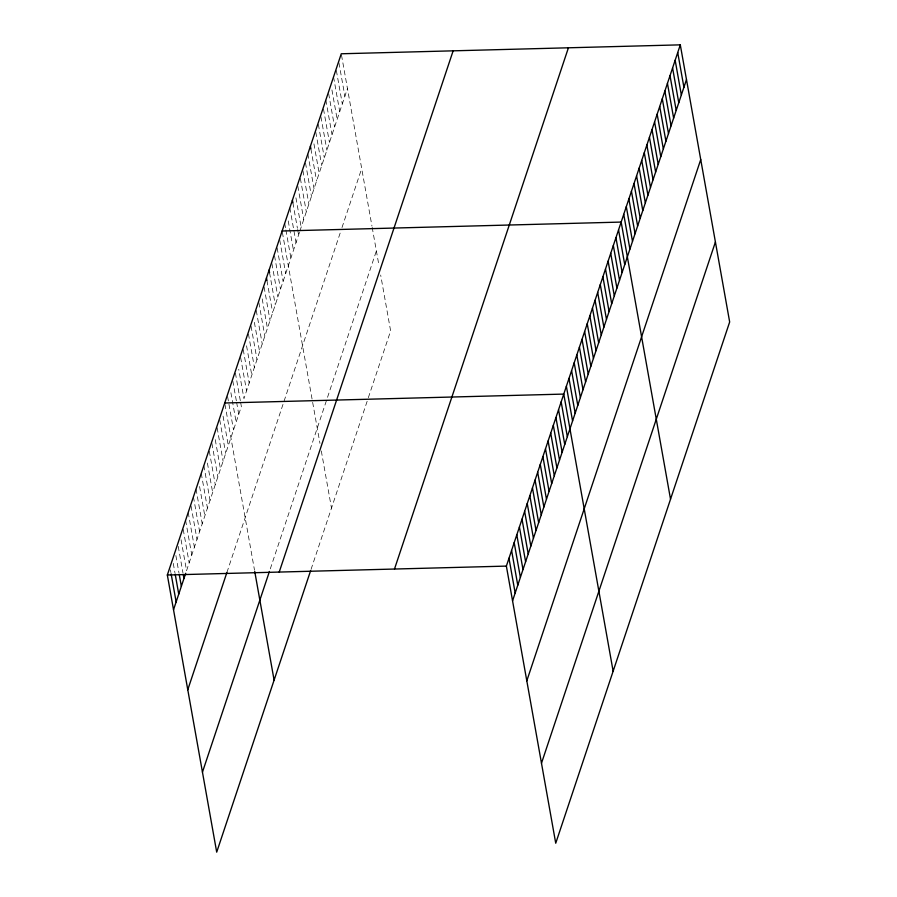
<?xml version="1.0" encoding="UTF-8"?>
<svg xmlns="http://www.w3.org/2000/svg" width="897" height="897" viewBox="0 0 897 897"><rect width="100%" height="100%" fill="white"/><g stroke="black" fill="none" stroke-linecap="round" stroke-linejoin="round"><path stroke-width="0.67" stroke-dasharray="4.49 3.36" d="M299.463 232.345L243.962 398.649L238.725 369.261M299.89 231.067L347.453 88.511M226.907 572.465L341.129 230.148M341.992 227.58L361.704 168.501M270.289 568.877L326.676 399.883M327.528 397.315L376.381 250.913M311.057 569.371L367.49 400.253M368.342 397.685L390.632 330.903L380.676 275.043M341.499 55.109L371.952 226.066M372.188 227.367L378.87 264.884M338.931 62.812L344.885 96.214M336.364 70.515L342.306 103.929M333.549 76.884L339.739 111.632M331.935 89.935L337.171 119.335M328.65 93.636L334.592 127.038M325.835 100.004L332.025 134.741M323.503 109.042L329.457 142.455M320.935 116.756L326.889 150.158M318.368 124.459L324.31 157.861M315.789 132.162L321.743 165.564M313.939 143.879L319.175 173.267M310.889 148.913L316.596 180.981M307.839 153.936L314.028 188.684M305.507 162.985L311.461 196.387M302.939 170.688L308.882 204.09M300.36 178.391L306.314 211.804M297.793 186.094L303.747 219.507M295.932 197.811L301.168 227.21M292.893 202.845L297.412 228.23M297.647 229.565L298.6 234.913M289.843 207.88L296.032 242.616M288.229 220.931L293.465 250.33M284.697 223.286L285.65 228.634M285.885 229.968L290.886 258.033M282.364 232.334L319.96 443.376M321.317 450.989L331.498 508.128M279.763 240.149L285.706 273.551M277.151 247.964L283.104 281.378M274.538 255.791L280.492 289.193M271.926 263.606L277.879 297.008M269.56 272.755L275.267 304.834M266.947 280.582L272.666 312.649M264.099 287.062L270.053 320.464M262.204 298.892L267.441 328.291M258.885 302.704L264.839 336.106M256.273 310.519L262.227 343.921M254.378 322.348L259.614 351.736M251.059 326.16L257.013 359.562M248.447 333.976L254.4 367.378M246.552 345.805L251.788 375.193M243.233 349.606L249.187 383.019M240.62 357.432L246.574 390.834M235.406 373.062L240.407 401.127M240.643 402.461L241.36 406.476L186.565 570.66L180.622 537.258M232.794 380.889L236.371 400.925M236.606 402.26L238.748 414.291M230.899 392.718L236.135 422.106M227.58 396.519L233.534 429.932M224.968 404.345L254.49 570.066M223.073 416.163L228.309 445.562M219.754 419.975L225.708 453.389M217.141 427.802L223.095 461.204M215.246 439.62L220.483 469.019M211.927 443.432L217.87 476.845M209.315 451.258L215.269 484.66M207.42 463.076L212.656 492.475M203.854 465.554L210.044 500.291M201.253 473.369L207.442 508.117M199.594 486.533L204.83 515.932M196.028 489.011L202.217 523.747M193.427 496.826L199.616 531.573M191.05 505.986L197.004 539.389M188.202 512.467L194.391 547.204M185.601 520.282L191.79 555.03M183.223 529.443L189.177 562.845M178.245 546.408L183.01 573.138M175.879 555.568L178.974 572.936M173.267 563.383L174.937 572.735M170.419 569.864L170.901 572.544"/><path stroke-width="1.35" d="M310.62 570.683L216.704 852.15L167.335 575.011L341.264 53.775L680.296 44.85L729.665 321.989L555.736 843.225L506.368 566.097L680.296 44.85M173.525 609.758L185.701 573.273M187.776 689.748L226.907 572.465M202.453 772.16L269.414 571.479M279.214 572.073L453.142 50.826M394.489 569.034L568.418 47.799M512.557 600.833L686.485 79.586M526.808 680.823L700.736 159.576M541.485 763.235L715.414 241.999M282.129 231L621.161 222.075L670.53 499.203M224.732 403L563.764 394.086L613.133 671.214M167.335 575.011L506.368 566.097M677.728 52.553L683.918 87.301M675.161 60.256L681.35 95.004M672.582 67.97L678.771 102.707M670.014 75.673L676.203 110.409M667.446 83.376L673.636 118.112M664.879 91.079L671.057 125.827M662.3 98.782L668.489 133.53M659.732 106.496L665.922 141.233M657.165 114.199L663.343 148.936M654.586 121.902L660.775 156.65M652.018 129.605L658.207 164.353M649.45 137.319L655.64 172.056M646.872 145.022L653.061 179.759M644.304 152.725L650.493 187.462M641.736 160.428L647.926 195.176M639.157 168.131L645.347 202.879M636.59 175.846L642.779 210.582M634.022 183.549L640.211 218.285M631.443 191.252L637.632 225.988M628.875 198.955L635.065 233.702M626.308 206.658L632.497 241.405M623.74 214.372L629.918 249.108M618.56 229.89L624.738 264.637M615.947 237.705L622.137 272.453M613.335 245.531L619.524 280.268M610.722 253.346L616.912 288.094M608.121 261.162L614.31 295.909M605.509 268.988L611.698 303.724M602.896 276.803L609.085 311.539M600.295 284.618L606.484 319.366M597.682 292.444L603.872 327.181M595.07 300.26L601.259 334.996M592.469 308.075L598.658 342.822M589.856 315.901L596.045 350.637M587.243 323.716L593.433 358.452M584.642 331.531L590.831 366.279M582.03 339.358L588.219 374.094M579.417 347.173L585.606 381.909M576.816 354.988L583.005 389.735M574.203 362.803L580.393 397.55M571.591 370.629L577.78 405.366M568.99 378.444L575.168 413.192M566.377 386.259L572.566 421.007M561.163 401.901L567.341 436.648M558.551 409.716L564.74 444.464M555.938 417.542L562.127 452.279M553.326 425.357L559.515 460.094M550.724 433.173L556.914 467.92M548.112 440.999L554.301 475.735M545.499 448.814L551.689 483.55M542.898 456.629L549.087 491.377M540.286 464.455L546.475 499.192M537.673 472.271L543.862 507.007M535.072 480.086L541.261 514.833M532.459 487.912L538.649 522.648M529.847 495.727L536.036 530.463M527.245 503.542L533.435 538.29M524.633 511.357L530.822 546.105M522.02 519.184L528.21 553.92M519.419 526.999L525.608 561.746M516.807 534.814L522.996 569.561M514.194 542.64L520.383 577.376M511.593 550.455L517.771 585.192M508.98 558.27L515.17 593.018M310.407 146.233L310.889 148.913M292.411 200.177L292.893 202.845M269.089 270.087L269.56 272.755M266.476 277.902L266.947 280.582M254.726 571.367L274.101 680.139M183.246 574.472L183.963 578.487M179.209 574.271L181.351 586.302M175.173 574.08L178.738 594.117M171.136 573.878L176.137 601.943"/></g></svg>
